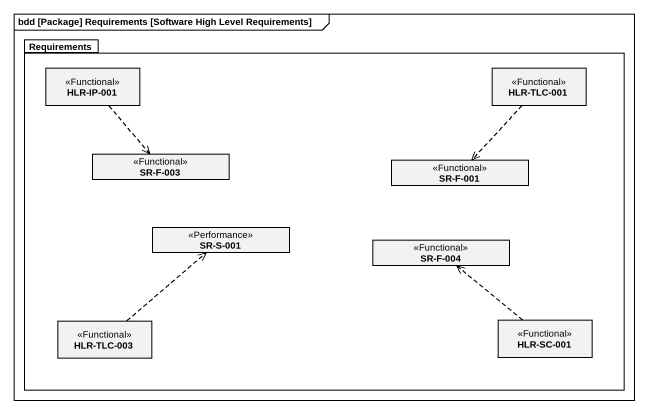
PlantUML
@startuml
mainframe bdd [Package] Requirements [Software High Level Requirements]
hide circle
hide empty members
package Requirements {
  class "HLR-IP-001" as HLR_IP_001 <<Functional>>
  class "HLR-TLC-001" as HLR_TLC_001 <<Functional>>
  class "SR-F-003" as SR_F_003 <<Functional>>
  class "SR-F-001" as SR_F_001 <<Functional>>
  class "SR-S-001" as SR_S_001 <<Performance>>
  class "SR-F-004" as SR_F_004 <<Functional>>
  class "HLR-TLC-003" as HLR_TLC_003 <<Functional>>
  class "HLR-SC-001" as HLR_SC_001 <<Functional>>
}
HLR_IP_001 ..> SR_F_003
HLR_TLC_001 ..> SR_F_001
HLR_TLC_003 .up.> SR_S_001
HLR_SC_001 .up.> SR_F_004
@enduml
